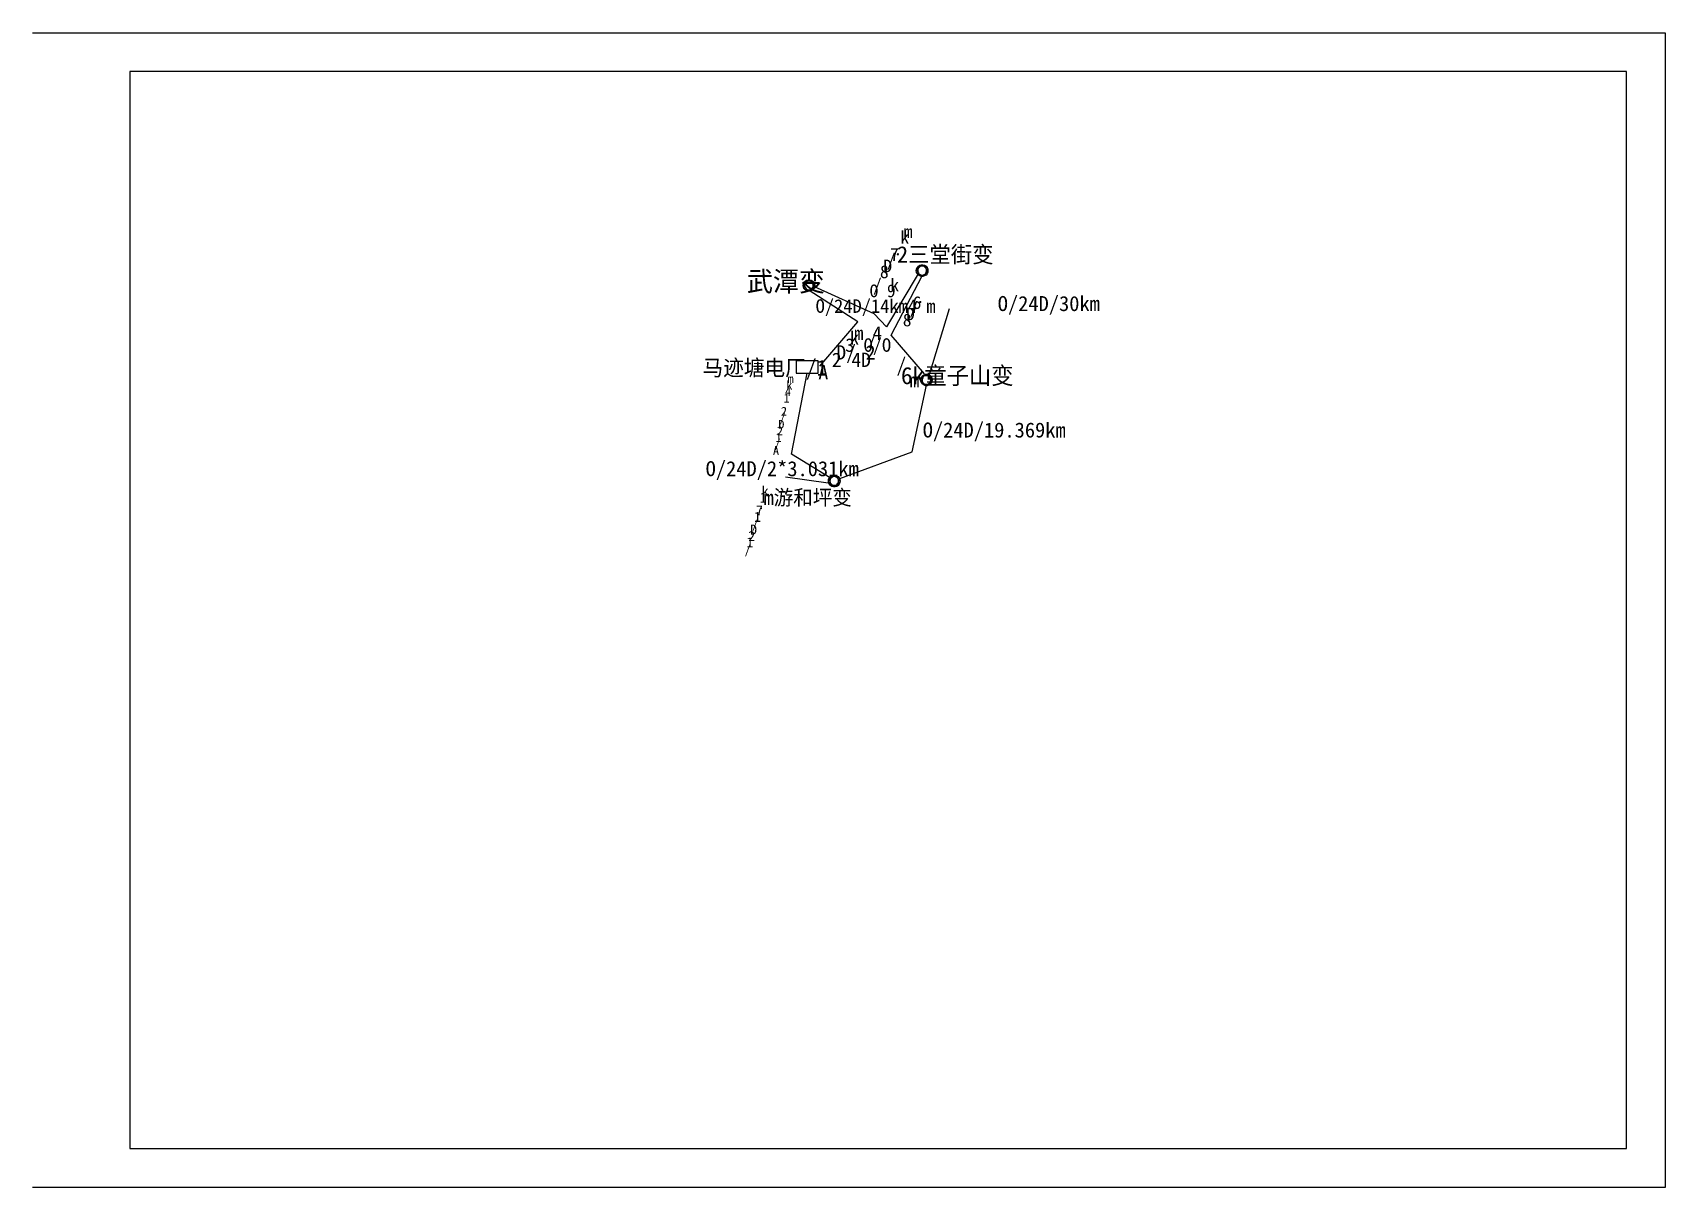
# Model space of a CAD drawing. Header units: metres. Extents: x 17 to 1207, y 17 to 859.
import ezdxf

# ---------------------------------------------------------------- set-up
doc = ezdxf.new("R2010")
doc.units = ezdxf.units.M
for name, color, linetype in [('LINES', 7, 'Continuous'), ('POLYLINES', 4, 'Continuous'), ('TEXTS', 3, 'Continuous')]:
    doc.layers.add(name, color=color, linetype=linetype)

msp = doc.modelspace()

# ---------------------------------------------------------------- linework, layer by layer
at = {"layer": 'LINES'}
for p, q in [((87.8, 830.4), (87.8, 45.2)), ((87.8, 830.4), (87.8, 45.2)), ((1179.1, 830.4), (87.8, 830.4)), ((1179.1, 830.4), (87.8, 830.4)), ((1179.1, 45.2), (1179.1, 830.4)), ((1179.1, 45.2), (1179.1, 830.4)), ((662.6, 682.9), (639.6, 644.4)), ((662.6, 682.9), (639.6, 644.4)), ((642.9, 638.3), (665.5, 681.5)), ((642.9, 638.3), (665.5, 681.5)), ((618.5, 647.9), (583, 670.8)), ((618.5, 647.9), (583, 670.8)), ((630.6, 653.8), (586.6, 673.6)), ((630.6, 653.8), (586.6, 673.6)), ((685.3, 657.5), (670.7, 609.3)), ((685.3, 657.5), (670.7, 609.3)), ((590.8, 615.7), (618.5, 647.9)), ((590.8, 615.7), (618.5, 647.9)), ((639.6, 644.4), (630.6, 653.8)), ((639.6, 644.4), (630.6, 653.8)), ((667.1, 610.1), (642.9, 638.3)), ((667.1, 610.1), (642.9, 638.3)), ((589.7, 619.6), (573.7, 619.6)), ((589.7, 619.6), (573.7, 619.6)), ((573.7, 619.6), (573.7, 610.6)), ((573.7, 619.6), (573.7, 610.6)), ((589.7, 610.6), (589.7, 619.6)), ((589.7, 610.6), (589.7, 619.6)), ((570.2, 551.4), (581.7, 610.6)), ((570.2, 551.4), (581.7, 610.6)), ((573.7, 610.6), (589.7, 610.6)), ((573.7, 610.6), (589.7, 610.6)), ((658.3, 553.2), (668.6, 601.8)), ((658.3, 553.2), (668.6, 601.8)), ((598.5, 534.2), (570.2, 551.4)), ((598.5, 534.2), (570.2, 551.4)), ((605.5, 533.8), (658.3, 553.2)), ((605.5, 533.8), (658.3, 553.2)), ((565.9, 535), (596.9, 530.6)), ((565.9, 535), (596.9, 530.6)), ((87.8, 45.2), (1179.1, 45.2)), ((87.8, 45.2), (1179.1, 45.2))]:
    msp.add_line(p, q, dxfattribs=at)
at = {"layer": 'POLYLINES'}
for points in [[(16.8, 858.8), (1207.4, 858.8), (1207.4, 16.8), (16.8, 16.8)], [(582.5, 677.7), (581.6, 677.4), (581.2, 678.4), (582.3, 678.7), (582.5, 677.7)], [(582.5, 677.7), (581.6, 677.4), (581.2, 678.4), (582.3, 678.7), (582.5, 677.7)], [(583.3, 677.7), (582.5, 677.7), (582.3, 678.7), (583.5, 678.7), (583.3, 677.7)], [(583.3, 677.7), (582.5, 677.7), (582.3, 678.7), (583.5, 678.7), (583.3, 677.7)], [(584.2, 677.4), (583.3, 677.7), (583.5, 678.7), (584.6, 678.4), (584.2, 677.4)], [(584.2, 677.4), (583.3, 677.7), (583.5, 678.7), (584.6, 678.4), (584.2, 677.4)], [(662.4, 686.2), (662.4, 685.3), (661.2, 685.3), (661.4, 686.4), (662.4, 686.2)], [(662.4, 686.2), (662.4, 685.3), (661.2, 685.3), (661.4, 686.4), (662.4, 686.2)], [(662.4, 685.3), (662.4, 684.3), (661.4, 684), (661.2, 685.3), (662.4, 685.3)], [(662.4, 685.3), (662.4, 684.3), (661.4, 684), (661.2, 685.3), (662.4, 685.3)], [(662.8, 687), (662.4, 686.2), (661.4, 686.4), (662, 687.6), (662.8, 687)], [(662.8, 687), (662.4, 686.2), (661.4, 686.4), (662, 687.6), (662.8, 687)], [(662.4, 684.3), (662.8, 683.6), (662, 683), (661.4, 684), (662.4, 684.3)], [(662.4, 684.3), (662.8, 683.6), (662, 683), (661.4, 684), (662.4, 684.3)], [(663.4, 687.6), (662.8, 687), (662, 687.6), (662.7, 688.5), (663.4, 687.6)], [(663.4, 687.6), (662.8, 687), (662, 687.6), (662.7, 688.5), (663.4, 687.6)], [(662.8, 683.6), (663.4, 682.8), (662.7, 682), (662, 683), (662.8, 683.6)], [(662.8, 683.6), (663.4, 682.8), (662.7, 682), (662, 683), (662.8, 683.6)], [(664.1, 688.2), (663.4, 687.6), (662.7, 688.5), (663.7, 689.2), (664.1, 688.2)], [(664.1, 688.2), (663.4, 687.6), (662.7, 688.5), (663.7, 689.2), (664.1, 688.2)], [(663.4, 682.8), (664.1, 682.4), (663.7, 681.4), (662.7, 682), (663.4, 682.8)], [(663.4, 682.8), (664.1, 682.4), (663.7, 681.4), (662.7, 682), (663.4, 682.8)], [(665.1, 688.5), (664.1, 688.2), (663.7, 689.2), (664.8, 689.5), (665.1, 688.5)], [(665.1, 688.5), (664.1, 688.2), (663.7, 689.2), (664.8, 689.5), (665.1, 688.5)], [(664.1, 682.4), (665.1, 682.1), (664.8, 681), (663.7, 681.4), (664.1, 682.4)], [(664.1, 682.4), (665.1, 682.1), (664.8, 681), (663.7, 681.4), (664.1, 682.4)], [(666, 688.5), (665.1, 688.5), (664.8, 689.5), (666.1, 689.5), (666, 688.5)], [(666, 688.5), (665.1, 688.5), (664.8, 689.5), (666.1, 689.5), (666, 688.5)], [(665.1, 682.1), (666, 682.1), (666.1, 681), (664.8, 681), (665.1, 682.1)], [(665.1, 682.1), (666, 682.1), (666.1, 681), (664.8, 681), (665.1, 682.1)], [(666.9, 688.2), (666, 688.5), (666.1, 689.5), (667.3, 689.2), (666.9, 688.2)], [(666.9, 688.2), (666, 688.5), (666.1, 689.5), (667.3, 689.2), (666.9, 688.2)], [(666, 682.1), (666.9, 682.4), (667.3, 681.4), (666.1, 681), (666, 682.1)], [(666, 682.1), (666.9, 682.4), (667.3, 681.4), (666.1, 681), (666, 682.1)], [(667.6, 687.6), (666.9, 688.2), (667.3, 689.2), (668.3, 688.5), (667.6, 687.6)], [(667.6, 687.6), (666.9, 688.2), (667.3, 689.2), (668.3, 688.5), (667.6, 687.6)], [(666.9, 682.4), (667.6, 682.8), (668.3, 682), (667.3, 681.4), (666.9, 682.4)], [(666.9, 682.4), (667.6, 682.8), (668.3, 682), (667.3, 681.4), (666.9, 682.4)], [(668.2, 687), (667.6, 687.6), (668.3, 688.5), (669.2, 687.6), (668.2, 687)], [(668.2, 687), (667.6, 687.6), (668.3, 688.5), (669.2, 687.6), (668.2, 687)], [(667.6, 682.8), (668.2, 683.6), (669.2, 683), (668.3, 682), (667.6, 682.8)], [(667.6, 682.8), (668.2, 683.6), (669.2, 683), (668.3, 682), (667.6, 682.8)], [(668.6, 686.2), (668.2, 687), (669.2, 687.6), (669.6, 686.4), (668.6, 686.2)], [(668.6, 686.2), (668.2, 687), (669.2, 687.6), (669.6, 686.4), (668.6, 686.2)], [(668.2, 683.6), (668.6, 684.3), (669.6, 684), (669.2, 683), (668.2, 683.6)], [(668.2, 683.6), (668.6, 684.3), (669.6, 684), (669.2, 683), (668.2, 683.6)], [(668.7, 685.3), (668.6, 686.2), (669.6, 686.4), (669.7, 685.3), (668.7, 685.3)], [(668.7, 685.3), (668.6, 686.2), (669.6, 686.4), (669.7, 685.3), (668.7, 685.3)], [(668.6, 684.3), (668.7, 685.3), (669.7, 685.3), (669.6, 684), (668.6, 684.3)], [(668.6, 684.3), (668.7, 685.3), (669.7, 685.3), (669.6, 684), (668.6, 684.3)], [(579.9, 675.4), (579.7, 674.5), (578.7, 674.5), (578.9, 675.6), (579.9, 675.4)], [(579.9, 675.4), (579.7, 674.5), (578.7, 674.5), (578.9, 675.6), (579.9, 675.4)], [(579.7, 674.5), (579.9, 673.6), (578.9, 673.3), (578.7, 674.5), (579.7, 674.5)], [(579.7, 674.5), (579.9, 673.6), (578.9, 673.3), (578.7, 674.5), (579.7, 674.5)], [(580.3, 676.2), (579.9, 675.4), (578.9, 675.6), (579.3, 676.8), (580.3, 676.2)], [(580.3, 676.2), (579.9, 675.4), (578.9, 675.6), (579.3, 676.8), (580.3, 676.2)], [(579.9, 673.6), (580.3, 672.8), (579.3, 672.2), (578.9, 673.3), (579.9, 673.6)], [(579.9, 673.6), (580.3, 672.8), (579.3, 672.2), (578.9, 673.3), (579.9, 673.6)], [(580.9, 676.9), (580.3, 676.2), (579.3, 676.8), (580.2, 677.7), (580.9, 676.9)], [(580.9, 676.9), (580.3, 676.2), (579.3, 676.8), (580.2, 677.7), (580.9, 676.9)], [(580.3, 672.8), (580.9, 672), (580.2, 671.3), (579.3, 672.2), (580.3, 672.8)], [(580.3, 672.8), (580.9, 672), (580.2, 671.3), (579.3, 672.2), (580.3, 672.8)], [(581.6, 677.4), (580.9, 676.9), (580.2, 677.7), (581.2, 678.4), (581.6, 677.4)], [(581.6, 677.4), (580.9, 676.9), (580.2, 677.7), (581.2, 678.4), (581.6, 677.4)], [(580.9, 672), (581.6, 671.6), (581.2, 670.6), (580.2, 671.3), (580.9, 672)], [(580.9, 672), (581.6, 671.6), (581.2, 670.6), (580.2, 671.3), (580.9, 672)], [(581.6, 671.6), (582.5, 671.3), (582.3, 670.3), (581.2, 670.6), (581.6, 671.6)], [(581.6, 671.6), (582.5, 671.3), (582.3, 670.3), (581.2, 670.6), (581.6, 671.6)], [(582.5, 671.3), (583.3, 671.3), (583.5, 670.3), (582.3, 670.3), (582.5, 671.3)], [(582.5, 671.3), (583.3, 671.3), (583.5, 670.3), (582.3, 670.3), (582.5, 671.3)], [(583.3, 671.3), (584.2, 671.6), (584.6, 670.6), (583.5, 670.3), (583.3, 671.3)], [(583.3, 671.3), (584.2, 671.6), (584.6, 670.6), (583.5, 670.3), (583.3, 671.3)], [(585.1, 676.9), (584.2, 677.4), (584.6, 678.4), (585.8, 677.7), (585.1, 676.9)], [(585.1, 676.9), (584.2, 677.4), (584.6, 678.4), (585.8, 677.7), (585.1, 676.9)], [(584.2, 671.6), (585.1, 672), (585.8, 671.3), (584.6, 670.6), (584.2, 671.6)], [(584.2, 671.6), (585.1, 672), (585.8, 671.3), (584.6, 670.6), (584.2, 671.6)], [(585.6, 676.2), (585.1, 676.9), (585.8, 677.7), (586.5, 676.8), (585.6, 676.2)], [(585.6, 676.2), (585.1, 676.9), (585.8, 677.7), (586.5, 676.8), (585.6, 676.2)], [(585.1, 672), (585.6, 672.8), (586.5, 672.2), (585.8, 671.3), (585.1, 672)], [(585.1, 672), (585.6, 672.8), (586.5, 672.2), (585.8, 671.3), (585.1, 672)], [(585.9, 675.4), (585.6, 676.2), (586.5, 676.8), (587.1, 675.6), (585.9, 675.4)], [(585.9, 675.4), (585.6, 676.2), (586.5, 676.8), (587.1, 675.6), (585.9, 675.4)], [(585.6, 672.8), (585.9, 673.6), (587.1, 673.3), (586.5, 672.2), (585.6, 672.8)], [(585.6, 672.8), (585.9, 673.6), (587.1, 673.3), (586.5, 672.2), (585.6, 672.8)], [(586.1, 674.5), (585.9, 675.4), (587.1, 675.6), (587.2, 674.5), (586.1, 674.5)], [(586.1, 674.5), (585.9, 675.4), (587.1, 675.6), (587.2, 674.5), (586.1, 674.5)], [(585.9, 673.6), (586.1, 674.5), (587.2, 674.5), (587.1, 673.3), (585.9, 673.6)], [(585.9, 673.6), (586.1, 674.5), (587.2, 674.5), (587.1, 673.3), (585.9, 673.6)], [(665.9, 607.2), (665.6, 606.5), (664.6, 606.8), (665, 607.8), (665.9, 607.2)], [(665.9, 607.2), (665.6, 606.5), (664.6, 606.8), (665, 607.8), (665.9, 607.2)], [(666.4, 608), (665.9, 607.2), (665, 607.8), (665.9, 608.8), (666.4, 608)], [(666.4, 608), (665.9, 607.2), (665, 607.8), (665.9, 608.8), (666.4, 608)], [(667.3, 608.5), (666.4, 608), (665.9, 608.8), (666.9, 609.4), (667.3, 608.5)], [(667.3, 608.5), (666.4, 608), (665.9, 608.8), (666.9, 609.4), (667.3, 608.5)], [(668.2, 608.7), (667.3, 608.5), (666.9, 609.4), (668, 609.8), (668.2, 608.7)], [(668.2, 608.7), (667.3, 608.5), (666.9, 609.4), (668, 609.8), (668.2, 608.7)], [(669, 608.7), (668.2, 608.7), (668, 609.8), (669.2, 609.8), (669, 608.7)], [(669, 608.7), (668.2, 608.7), (668, 609.8), (669.2, 609.8), (669, 608.7)], [(669.9, 608.5), (669, 608.7), (669.2, 609.8), (670.3, 609.4), (669.9, 608.5)], [(669.9, 608.5), (669, 608.7), (669.2, 609.8), (670.3, 609.4), (669.9, 608.5)], [(670.6, 608), (669.9, 608.5), (670.3, 609.4), (671.3, 608.8), (670.6, 608)], [(670.6, 608), (669.9, 608.5), (670.3, 609.4), (671.3, 608.8), (670.6, 608)], [(671.3, 607.2), (670.6, 608), (671.3, 608.8), (672.2, 607.8), (671.3, 607.2)], [(671.3, 607.2), (670.6, 608), (671.3, 608.8), (672.2, 607.8), (671.3, 607.2)], [(671.6, 606.5), (671.3, 607.2), (672.2, 607.8), (672.6, 606.8), (671.6, 606.5)], [(671.6, 606.5), (671.3, 607.2), (672.2, 607.8), (672.6, 606.8), (671.6, 606.5)], [(665.6, 606.5), (665.4, 605.5), (664.3, 605.5), (664.6, 606.8), (665.6, 606.5)], [(665.6, 606.5), (665.4, 605.5), (664.3, 605.5), (664.6, 606.8), (665.6, 606.5)], [(665.4, 605.5), (665.6, 604.7), (664.6, 604.4), (664.3, 605.5), (665.4, 605.5)], [(665.4, 605.5), (665.6, 604.7), (664.6, 604.4), (664.3, 605.5), (665.4, 605.5)], [(665.6, 604.7), (665.9, 603.8), (665, 603.4), (664.6, 604.4), (665.6, 604.7)], [(665.6, 604.7), (665.9, 603.8), (665, 603.4), (664.6, 604.4), (665.6, 604.7)], [(665.9, 603.8), (666.4, 603.2), (665.9, 602.4), (665, 603.4), (665.9, 603.8)], [(665.9, 603.8), (666.4, 603.2), (665.9, 602.4), (665, 603.4), (665.9, 603.8)], [(666.4, 603.2), (667.3, 602.6), (666.9, 601.8), (665.9, 602.4), (666.4, 603.2)], [(666.4, 603.2), (667.3, 602.6), (666.9, 601.8), (665.9, 602.4), (666.4, 603.2)], [(667.3, 602.6), (668.2, 602.5), (668, 601.3), (666.9, 601.8), (667.3, 602.6)], [(667.3, 602.6), (668.2, 602.5), (668, 601.3), (666.9, 601.8), (667.3, 602.6)], [(668.2, 602.5), (669, 602.5), (669.2, 601.3), (668, 601.3), (668.2, 602.5)], [(668.2, 602.5), (669, 602.5), (669.2, 601.3), (668, 601.3), (668.2, 602.5)], [(669, 602.5), (669.9, 602.6), (670.3, 601.8), (669.2, 601.3), (669, 602.5)], [(669, 602.5), (669.9, 602.6), (670.3, 601.8), (669.2, 601.3), (669, 602.5)], [(669.9, 602.6), (670.6, 603.2), (671.3, 602.4), (670.3, 601.8), (669.9, 602.6)], [(669.9, 602.6), (670.6, 603.2), (671.3, 602.4), (670.3, 601.8), (669.9, 602.6)], [(670.6, 603.2), (671.3, 603.8), (672.2, 603.4), (671.3, 602.4), (670.6, 603.2)], [(670.6, 603.2), (671.3, 603.8), (672.2, 603.4), (671.3, 602.4), (670.6, 603.2)], [(671.3, 603.8), (671.6, 604.7), (672.6, 604.4), (672.2, 603.4), (671.3, 603.8)], [(671.3, 603.8), (671.6, 604.7), (672.6, 604.4), (672.2, 603.4), (671.3, 603.8)], [(671.8, 605.5), (671.6, 606.5), (672.6, 606.8), (672.8, 605.5), (671.8, 605.5)], [(671.8, 605.5), (671.6, 606.5), (672.6, 606.8), (672.8, 605.5), (671.8, 605.5)], [(671.6, 604.7), (671.8, 605.5), (672.8, 605.5), (672.6, 604.4), (671.6, 604.7)], [(671.6, 604.7), (671.8, 605.5), (672.8, 605.5), (672.6, 604.4), (671.6, 604.7)], [(600.9, 535.1), (600, 534.8), (599.6, 535.7), (600.8, 536.1), (600.9, 535.1)], [(600.9, 535.1), (600, 534.8), (599.6, 535.7), (600.8, 536.1), (600.9, 535.1)], [(601.9, 535.1), (600.9, 535.1), (600.8, 536.1), (602.1, 536.1), (601.9, 535.1)], [(601.9, 535.1), (600.9, 535.1), (600.8, 536.1), (602.1, 536.1), (601.9, 535.1)], [(602.8, 534.8), (601.9, 535.1), (602.1, 536.1), (603.2, 535.7), (602.8, 534.8)], [(602.8, 534.8), (601.9, 535.1), (602.1, 536.1), (603.2, 535.7), (602.8, 534.8)], [(598.3, 532.8), (598.2, 531.9), (597.2, 531.9), (597.3, 533.1), (598.3, 532.8)], [(598.3, 532.8), (598.2, 531.9), (597.2, 531.9), (597.3, 533.1), (598.3, 532.8)], [(598.2, 531.9), (598.3, 530.9), (597.3, 530.6), (597.2, 531.9), (598.2, 531.9)], [(598.2, 531.9), (598.3, 530.9), (597.3, 530.6), (597.2, 531.9), (598.2, 531.9)], [(598.7, 533.7), (598.3, 532.8), (597.3, 533.1), (597.9, 534.2), (598.7, 533.7)], [(598.7, 533.7), (598.3, 532.8), (597.3, 533.1), (597.9, 534.2), (598.7, 533.7)], [(598.3, 530.9), (598.7, 530.2), (597.9, 529.6), (597.3, 530.6), (598.3, 530.9)], [(598.3, 530.9), (598.7, 530.2), (597.9, 529.6), (597.3, 530.6), (598.3, 530.9)], [(599.3, 534.2), (598.7, 533.7), (597.9, 534.2), (598.6, 535.1), (599.3, 534.2)], [(599.3, 534.2), (598.7, 533.7), (597.9, 534.2), (598.6, 535.1), (599.3, 534.2)], [(598.7, 530.2), (599.3, 529.5), (598.6, 528.6), (597.9, 529.6), (598.7, 530.2)], [(598.7, 530.2), (599.3, 529.5), (598.6, 528.6), (597.9, 529.6), (598.7, 530.2)], [(600, 534.8), (599.3, 534.2), (598.6, 535.1), (599.6, 535.7), (600, 534.8)], [(600, 534.8), (599.3, 534.2), (598.6, 535.1), (599.6, 535.7), (600, 534.8)], [(599.3, 529.5), (600, 528.9), (599.6, 528), (598.6, 528.6), (599.3, 529.5)], [(599.3, 529.5), (600, 528.9), (599.6, 528), (598.6, 528.6), (599.3, 529.5)], [(600, 528.9), (600.9, 528.8), (600.8, 527.6), (599.6, 528), (600, 528.9)], [(600, 528.9), (600.9, 528.8), (600.8, 527.6), (599.6, 528), (600, 528.9)], [(600.9, 528.8), (601.9, 528.8), (602.1, 527.6), (600.8, 527.6), (600.9, 528.8)], [(600.9, 528.8), (601.9, 528.8), (602.1, 527.6), (600.8, 527.6), (600.9, 528.8)], [(601.9, 528.8), (602.8, 528.9), (603.2, 528), (602.1, 527.6), (601.9, 528.8)], [(601.9, 528.8), (602.8, 528.9), (603.2, 528), (602.1, 527.6), (601.9, 528.8)], [(603.5, 534.2), (602.8, 534.8), (603.2, 535.7), (604.2, 535.1), (603.5, 534.2)], [(603.5, 534.2), (602.8, 534.8), (603.2, 535.7), (604.2, 535.1), (603.5, 534.2)], [(602.8, 528.9), (603.5, 529.5), (604.2, 528.6), (603.2, 528), (602.8, 528.9)], [(602.8, 528.9), (603.5, 529.5), (604.2, 528.6), (603.2, 528), (602.8, 528.9)], [(604.1, 533.7), (603.5, 534.2), (604.2, 535.1), (604.9, 534.2), (604.1, 533.7)], [(604.1, 533.7), (603.5, 534.2), (604.2, 535.1), (604.9, 534.2), (604.1, 533.7)], [(603.5, 529.5), (604.1, 530.2), (604.9, 529.6), (604.2, 528.6), (603.5, 529.5)], [(603.5, 529.5), (604.1, 530.2), (604.9, 529.6), (604.2, 528.6), (603.5, 529.5)], [(604.5, 532.8), (604.1, 533.7), (604.9, 534.2), (605.5, 533.1), (604.5, 532.8)], [(604.5, 532.8), (604.1, 533.7), (604.9, 534.2), (605.5, 533.1), (604.5, 532.8)], [(604.1, 530.2), (604.5, 530.9), (605.5, 530.6), (604.9, 529.6), (604.1, 530.2)], [(604.1, 530.2), (604.5, 530.9), (605.5, 530.6), (604.9, 529.6), (604.1, 530.2)], [(604.6, 531.9), (604.5, 532.8), (605.5, 533.1), (605.7, 531.9), (604.6, 531.9)], [(604.6, 531.9), (604.5, 532.8), (605.5, 533.1), (605.7, 531.9), (604.6, 531.9)], [(604.5, 530.9), (604.6, 531.9), (605.7, 531.9), (605.5, 530.6), (604.5, 530.9)], [(604.5, 530.9), (604.6, 531.9), (605.7, 531.9), (605.5, 530.6), (604.5, 530.9)]]:
    msp.add_lwpolyline(points, dxfattribs=at)

# ---------------------------------------------------------------- texts
at = {"layer": 'TEXTS'}
for s, height, p in [('k', 9.36, (649.6, 704.9)), ('m', 9.36, (652.1, 709.1)), ('2三堂街变', 11.98, (647.1, 691.1)), ('D', 9.36, (637.2, 684)), ('/', 9.36, (639.7, 688.2)), ('7', 9.36, (642.1, 692.4)), ('.', 9.36, (644.6, 696.5)), ('武潭变', 14.59, (537.7, 670.2)), ('/ k', 9.28, (629.7, 670.1)), ('8', 9.36, (634.7, 679.8)), ('O 9', 9.28, (627.2, 665.9)), ('O/24D/30km', 10.95, (720.6, 655.8)), ('O/24D/14km4 m', 9.889, (587.8, 654.5)), ('D', 9.21, (653.8, 649)), ('/', 9.21, (656.2, 653.2)), ('6', 9.21, (658.6, 657.4)), ('.', 9.21, (661, 661.7)), ('m 4', 9.9, (615.9, 634.8)), ('8', 9.21, (651.4, 644.7)), ('D/ 2', 10.52, (602.9, 620.4)), ('3 O/O', 9.84, (609.4, 626.1)), ('k /', 9.9, (612.7, 631.2)), ('马迹塘电厂/1', 11.59, (505.3, 608.7)), ('2 4D', 10.48, (599.6, 615)), ('/', 10.4, (646.8, 611.3)), ('m', 6.47, (567.3, 603.3)), ('A', 10.6, (589.8, 606)), ('6k童子山变', 12.52, (650, 602.5)), ('m', 10.4, (656.3, 600.3)), ('1', 6.47, (564.4, 589)), ('4', 6.47, (565.4, 593.8)), ('k', 6.47, (566.4, 598.6)), ('2', 6.47, (562.5, 579.5)), ('.', 6.47, (563.5, 584.3)), ('2', 6.47, (559.6, 565.2)), ('D', 6.47, (560.6, 570)), ('/', 6.47, (561.5, 574.7)), ('O/24D/19.369km', 10.946, (665.9, 563.6)), ('/', 6.47, (557.7, 555.7)), ('1', 6.47, (558.6, 560.4)), ('A', 6.47, (556.7, 550.9)), ('O/24D/2*3.031km', 10.946, (507.6, 535.4)), ('k', 7.31, (548.4, 520.8)), ('m游和坪变', 10.95, (549.8, 514.4)), ('7', 7.31, (544.3, 506.8)), ('.', 7.31, (545.6, 511.4)), ('1', 7.31, (547, 516.1)), ('D', 7.31, (540.1, 492.8)), ('/', 7.31, (541.5, 497.5)), ('1', 7.31, (542.9, 502.1)), ('1', 7.31, (537.4, 483.5)), ('2', 7.31, (538.7, 488.1)), ('/', 7.31, (536, 478.8))]:
    msp.add_text(s, height=height, dxfattribs=at).set_placement(p)

doc.saveas('drawing.dxf')
